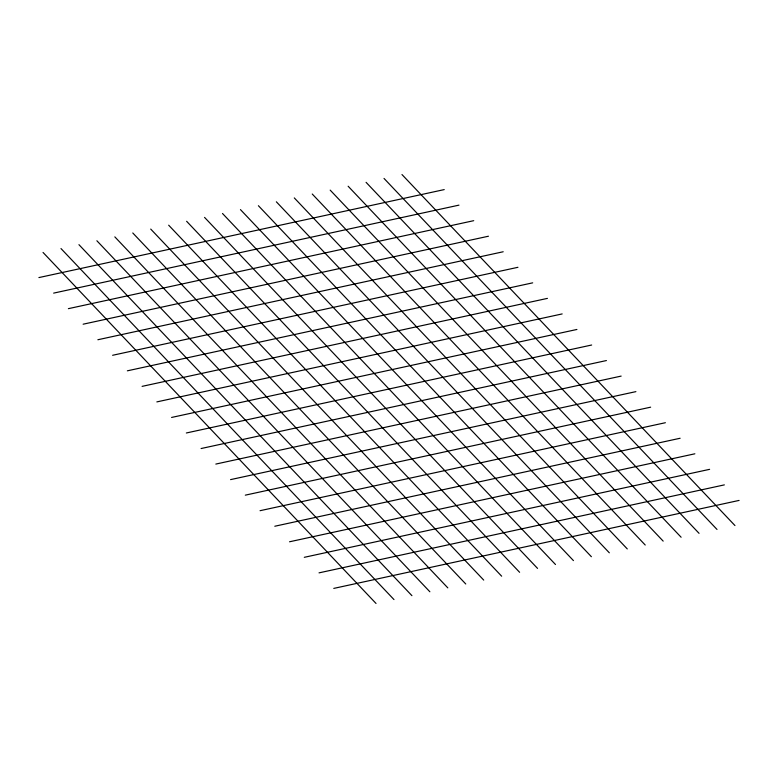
<?xml version="1.0" encoding="UTF-8"?>
<svg xmlns="http://www.w3.org/2000/svg" width="778" height="778" viewBox="0 0 778 778"><rect width="100%" height="100%" fill="white"/><g stroke="black" fill="none" stroke-linecap="round" stroke-linejoin="round"><path stroke-width="1.17" d="M38.9 277.581L444.228 189.599M53.643 293.121L458.971 205.139M68.386 308.662L473.714 220.68M83.129 324.202L488.458 236.22M97.872 339.743L503.201 251.761M112.615 355.283L517.944 267.301M127.359 370.824L532.687 282.842M142.102 386.365L547.43 298.382M156.845 401.905L562.173 313.923M171.588 417.446L576.916 329.464M186.341 432.986L591.659 345.014M201.084 448.536L606.412 360.554M215.827 464.077L621.155 376.095M230.57 479.618L635.898 391.635M245.313 495.158L650.641 407.176M260.056 510.699L665.385 422.717M274.799 526.239L680.128 438.257M289.542 541.78L694.871 453.798M304.286 557.32L709.614 469.338M319.029 572.861L724.357 484.879M333.772 588.401L739.1 500.419M401.973 174.544L734.957 525.549M384.021 178.434L717.015 529.448M366.078 182.334L699.062 533.338M348.126 186.224L681.12 537.238M330.183 190.124L663.177 541.128M312.241 194.014L645.225 545.028M294.288 197.913L627.282 548.928M276.346 201.803L609.339 552.818M258.393 205.703L591.387 556.717M240.451 209.603L573.444 560.607M222.508 213.493L555.492 564.507M204.556 217.393L537.549 568.397M186.613 221.283L519.607 572.297M168.661 225.182L501.654 576.197M150.718 229.072L483.712 580.087M132.775 232.972L465.759 583.986M114.823 236.872L447.817 587.876M96.88 240.762L429.874 591.776M78.938 244.662L411.922 595.666M60.985 248.552L393.979 599.566M43.043 252.451L376.027 603.456"/></g></svg>
